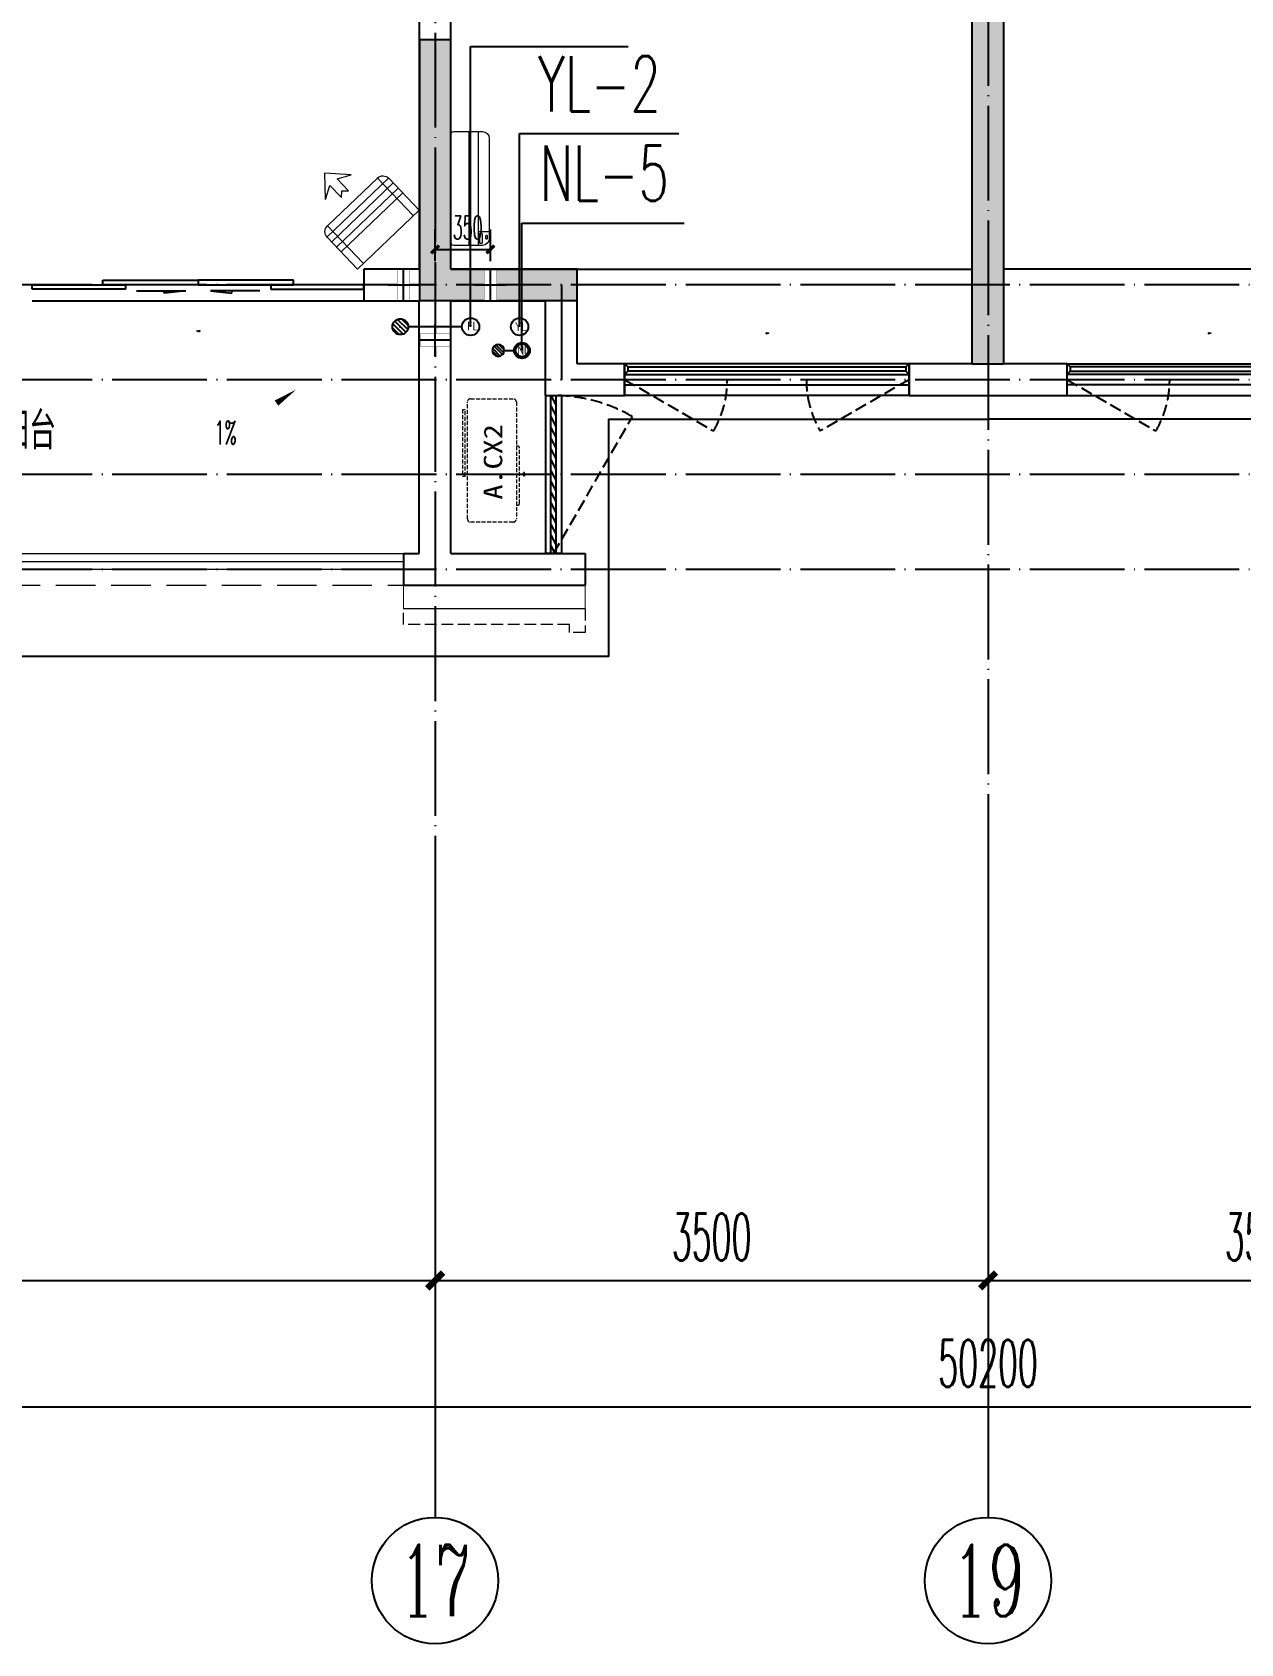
# Model space of a CAD drawing. Extents: x 27938 to 1507990, y 110129 to 923079.
# Drawn here: x 846867 to 854517, y 511440 to 521639 of the extents above; entities that cross this region are included whole.
import ezdxf
from ezdxf.enums import TextEntityAlignment as Align

# ---------------------------------------------------------------- set-up
doc = ezdxf.new("R2010")
doc.units = 0
doc.header["$LTSCALE"] = 1000
doc.header["$MEASUREMENT"] = 0
doc.linetypes.add('DASH', pattern=[0.35, 0.25, -0.1])
doc.linetypes.add('DOTE', pattern=[2.42, 2, -0.2, 0.02, -0.2])
for name, color, linetype in [('3-栏杆1', 135, 'Continuous'), ('3.5方案汇报，与郭总、侯月琴确定户型_t8$0$2020.03.04 -1安徽标准化洋房户型(UA）_t8_t8$0$看线', 154, 'Continuous'), ('AXIS', 3, 'Continuous'), ('AXIS_TEXT', 7, 'Continuous'), ('COLUMN', 9, 'Continuous'), ('DIM_凝结', 150, 'Continuous'), ('DIM_废水', 31, 'Continuous'), ('DIM_雨水', 4, 'Continuous'), ('DOTE', 1, 'Continuous'), ('EQUIP_地漏', 7, 'Continuous'), ('LVTRY', 6, 'Continuous'), ('PUB_HATCH', 8, 'Continuous'), ('PUB_TEXT', 4, 'Continuous'), ('VPIPE-凝结', 150, 'N'), ('VPIPE-废水', 31, 'Continuous'), ('VPIPE-雨水', 4, 'Y'), ('WALL', 9, 'Continuous'), ('WINDOW', 4, 'Continuous'), ('WINDOW_TEXT', 7, 'Continuous'), ('保温', 6, 'Continuous'), ('机电标识类', 1, 'Continuous'), ('看线', 251, 'Continuous')]:
    doc.layers.add(name, color=color, linetype=linetype)
for name, color, linetype, lineweight in [('平面-排水沟', 86, 'Continuous', 15), ('平面-栏杆', 135, 'Continuous', 15), ('平面-看线', 45, 'Continuous', 15), ('平面-空调室内机', 176, 'Continuous', 9), ('平面-空调预留孔', 173, 'Continuous', 15), ('空调', 76, 'Continuous', 13)]:
    doc.layers.add(name, color=color, linetype=linetype, lineweight=lineweight)
doc.styles.add('_TCH_AXIS', font='COMPLEX', dxfattribs={"bigfont": 'GBCBIG'})
doc.styles.add('_TCH_DIM', font='SIMPLEX.shx', dxfattribs={"width": 0.7, "bigfont": 'GBCBIG.shx'})
doc.styles.add('_TCH_DIM_T3', font='SIMPLEX.shx', dxfattribs={"width": 0.494118, "bigfont": 'GBCBIG.shx'})
doc.styles.add('_TCH_WINDOW', font='SIMPLEX.shx', dxfattribs={"width": 0.7, "height": 3.5, "bigfont": 'GBCBIG.shx'})
doc.styles.add('_TWT_SERIAL', font='SIMPLEX', dxfattribs={"width": 0.8, "height": 3.5, "bigfont": 'HZTXT'})
doc.styles.add('COMPLEX', font='COMPLEX')
doc.styles.get("Standard").update_dxf_attribs({"font": 'gbenor.shx', "bigfont": 'gbcbig.shx'})
doc.styles.add('黑体', font='simhei.ttf')
doc.linetypes.add('N', pattern='A,3,-0.2,["N",Standard,S=0.25,R=0,X=-0.1,Y=-0.115],-0.2', length=3.4)
doc.linetypes.add('Y', pattern='A,3,-0.2,["Y",Standard,S=0.25,R=0,X=-0.1,Y=-0.115],-0.2', length=3.4)
doc.dimstyles.new('_TCH_ARCH&&100', dxfattribs={"dimtxt": 297.5, "dimasz": 100, "dimexe": 250, "dimexo": 300, "dimgap": 126.25, "dimtad": 1, "dimdec": 0, "dimzin": 0, "dimdsep": 46, "dimtxsty": '_TCH_DIM_T3', "dimblk": 'ARCHTICK', "dimcen": 0.09, "dimclrt": 4, "dimazin": 2, "dimtfac": 1, "dimtdec": 0, "dimtix": 1, "dimtmove": 2, "dimatfit": 3, "dimfxl": 100, "dimtolj": 1, "dimtzin": 0, "dimarcsym": 0})
doc.dimstyles.new('_TCH_ARCH&&50', dxfattribs={"dimtxt": 148.75, "dimasz": 50, "dimexe": 125, "dimexo": 150, "dimgap": 63.125, "dimtad": 1, "dimdec": 0, "dimzin": 0, "dimdsep": 46, "dimtxsty": '_TCH_DIM_T3', "dimblk": 'ARCHTICK', "dimcen": 0.09, "dimclrt": 4, "dimazin": 2, "dimtfac": 1, "dimtdec": 0, "dimtix": 1, "dimtmove": 2, "dimatfit": 3, "dimfxl": 100, "dimtolj": 1, "dimtzin": 0, "dimarcsym": 0})
pattern_1 = [(45, (-445516.58, -596748.81), (0, 47.4157523), [100.584, -33.528]), (135, (-445492.87, -596725.102), (3e-15, 47.4157523), [100.584, -33.528])]

# ---------------------------------------------------------------- blocks, each defined once
blk = doc.blocks.new('GDGDGDSDA')
at = {"layer": 'DOTE', "color": 0, "linetype": 'DOTE', "ltscale": 0.3}
for p, q in [((444335, 376108), (444335, 359558)), ((440835, 367858), (440835, 359558)), ((471335, 363358), (417335, 363358)), ((441635, 363358), (441635, 362758)), ((471335, 362758), (417335, 362758)), ((471335, 362158), (417335, 362158)), ((471335, 361558), (417335, 361558))]:
    blk.add_line(p, q, dxfattribs=at)
blk = doc.blocks.new('GFDGFSDFGD')
at = {"layer": 'PUB_HATCH'}
blk.add_hatch(color=0, dxfattribs=at).paths.add_polyline_path([(443017, 365524), (443017, 365724), (442217, 365724), (442217, 367174), (442017, 367174), (442017, 365524)])
at = {"layer": 'COLUMN', "color": 0}
for p, q in [((442217, 367174), (442017, 367174)), ((442017, 367174), (442017, 365524)), ((442217, 365724), (442217, 367174)), ((443017, 365724), (442217, 365724)), ((443017, 365524), (443017, 365724)), ((442017, 365524), (443017, 365524))]:
    blk.add_line(p, q, dxfattribs=at)
blk = doc.blocks.new('dongkong')
blk.add_wipeout([(-603756, 210771), (-603756, 210571), (-603836, 210571), (-603836, 210771)])
at = {"layer": '机电标识类', "color": 250, "linetype": 'DASH', "ltscale": 400}
for p, q in [((-603796, 210771), (-603796, 210571)), ((-603896, 210671), (-603696, 210671))]:
    blk.add_line(p, q, dxfattribs=at)
at = {"layer": '空调', "color": 6, "linetype": 'DASH', "const_width": 2}
blk.add_lwpolyline([(-603756, 210771), (-603756, 210571), (-603836, 210571), (-603836, 210771)], close=True, dxfattribs=at)
blk = doc.blocks.new('A$C001338C2')
for p, q in [((845, 304), (55, 304)), ((109, 215), (109, 304)), ((0, 249), (0, 22)), ((900, 22), (900, 249)), ((22, 0), (878, 0))]:
    blk.add_line(p, q)
at = {"lineweight": 5}
for p, q in [((900, 215), (0, 215)), ((900, 143), (0, 143))]:
    blk.add_line(p, q, dxfattribs=at)
for points in [[(73, 275), (57, 275, -0.414214), (51, 281), (51, 283, -0.414214), (57, 289), (73, 289, -0.414214), (79, 283), (79, 281, -0.414214)], [(89, 226), (22, 226, -0.414214), (17, 232), (17, 243, -0.414214), (22, 249), (89, 249, -0.414214), (95, 243), (95, 232, -0.414214)]]:
    blk.add_lwpolyline(points, format="xyb", close=True)
for centre, radius, start, end in [((55, 249), 55, 90, 180), ((845, 249), 55, 360, 90), ((22, 22), 22, 180, 270), ((878, 22), 22, 270, 360)]:
    blk.add_arc(centre, radius, start, end)
blk = doc.blocks.new('$lvtry$00000171')
at = {"color": 0}
for p, q in [((-74, 11), (-11, 74)), ((-70, -27), (27, 70)), ((-53, -53), (53, 53)), ((-27, -70), (70, 27)), ((11, -74), (74, -11))]:
    blk.add_line(p, q, dxfattribs=at)
blk.add_circle((0, 0), 75, dxfattribs=at)
blk.add_point((0, 0), dxfattribs=at)
blk = doc.blocks.new('$TwtSys$00000141')
at = {"color": 1}
for p, q in [((-47, 4), (-5, 46)), ((-47, 4), (-5, 46)), ((-44, -18), (18, 44)), ((-44, -18), (18, 44)), ((-33, -33), (33, 33)), ((-33, -33), (33, 33)), ((-16, -44), (44, 16)), ((-16, -44), (44, 16)), ((6, -46), (46, -6)), ((6, -46), (46, -6))]:
    blk.add_line(p, q, dxfattribs=at)
blk.add_circle((0, 0), 47, dxfattribs=at)
blk.add_circle((0, 0), 47, dxfattribs=at)
blk = doc.blocks.new('A$C718F517F')
at = {"layer": '保温', "linetype": 'ByBlock', "ltscale": 10}
h = blk.add_hatch(dxfattribs=at)
h.set_pattern_fill('AR-HBONE', color=251, scale=55)
h.set_pattern_definition(pattern_1)
edge = h.paths.add_edge_path()
edge.add_line((200, 5100), (200, 7700))
edge.add_line((200, 7700), (0, 7700))
edge.add_line((0, 7700), (0, 5100))
edge.add_line((0, 5100), (200, 5100))
h = blk.add_hatch(dxfattribs=at)
h.set_pattern_fill('AR-HBONE', color=251, scale=55)
h.set_pattern_definition(pattern_1)
edge = h.paths.add_edge_path()
edge.add_line((900, 4900), (900, 5100))
edge.add_line((900, 5100), (-700, 5100))
edge.add_line((-700, 5100), (-700, 4900))
edge.add_line((-700, 4900), (900, 4900))
at = {"layer": '保温', "linetype": 'Continuous', "ltscale": 10}
h = blk.add_hatch(dxfattribs=at)
h.set_pattern_fill('HEX', color=251, scale=10, angle=90, style=0)
h.set_pattern_definition([(90, (-503782.47, -516048.461), (-16.49778, 1e-15), [9.525, -19.05]), (210, (-503782.47, -516048.461), (8.24889, -14.2874966), [9.525, -19.05]), (150, (-503782.47, -516038.936), (-8.24889, -14.2874966), [9.525, -19.05])])
h.paths.add_polyline_path([(0, 0), (200, 0), (200, 4900), (0, 4900)])
at = {"layer": '保温', "color": 251, "linetype": 'ByBlock', "ltscale": 10}
for p, q in [((0, 7700), (200, 7700)), ((0, 4900), (200, 4900)), ((0, 0), (200, 0))]:
    blk.add_line(p, q, dxfattribs=at)
blk = doc.blocks.new('ferre')
at = {"layer": '平面-空调预留孔', "linetype": 'DASH', "ltscale": 0.1}
for p, q in [((93393, 115403), (93393, 115393)), ((93403, 115383), (93756, 115383)), ((93766, 115393), (93766, 115403))]:
    blk.add_line(p, q, dxfattribs=at)
blk.add_lwpolyline([(94046, 115403), (93306, 115403, -0.414214), (93286, 115423), (93286, 115693, -0.414214), (93306, 115713), (94046, 115713, -0.414214), (94066, 115693), (94066, 115423, -0.414214)], format="xyb", close=True, dxfattribs=at)
blk.add_lwpolyline([(93997, 115743), (93577, 115743), (93577, 115727), (93997, 115727)], close=True, dxfattribs=at)
for centre, start, end in [((93403, 115393), 180, 270), ((93756, 115393), 270, 0)]:
    blk.add_arc(centre, 10, start, end, dxfattribs=at)
at = {"layer": '平面-空调预留孔', "color": 251, "linetype": 'DASH', "ltscale": 0.1, "true_color": 0x636466, "style": '黑体', "width": 1.2}
blk.add_text('A.CX2', height=117, dxfattribs=at).set_placement((93428, 115492))
blk = doc.blocks.new('fergve')
at = {"layer": '平面-空调预留孔', "linetype": 'DASH', "ltscale": 0.1}
blk.add_blockref('ferre', (25670, -60416), dxfattribs=at)
blk = doc.blocks.new('dasdasf1sa2f31as32f')
for p, q in [((-116, 586), (43, 640)), ((83, 477), (43, 640)), ((-270, 524), (-428, 237)), ((-270, 524), (114, 314)), ((-23, 586), (-116, 586)), ((-23, 586), (-73, 493)), ((32, 555), (-18, 463)), ((83, 477), (32, 555)), ((-473, 260), (-339, 504)), ((93, 169), (-381, 428)), ((115, 208), (-359, 468)), ((135, 245), (-339, 505)), ((-31, 504), (-73, 493)), ((-18, 463), (-31, 504)), ((72, 132), (-401, 392)), ((114, 314), (-44, 26)), ((0, 0), (-473, 260)), ((134, 244), (0, 0))]:
    blk.add_line(p, q)
for centre, start, end in [((-294, 479), 61.2593, 151.2593), ((89, 269), 331.2593, 61.2593)]:
    blk.add_arc(centre, 51.3, start, end)
blk = doc.blocks.new('GDGDRGDGDRGDR')
at = {"layer": '平面-空调室内机', "ltscale": 0.3, "xscale": -1, "rotation": 270}
blk.add_blockref('dongkong', (231446, 1046278), dxfattribs=at)
at = {"layer": '平面-空调预留孔', "xscale": -1, "rotation": 15.00000000331026}
blk.add_blockref('dasdasf1sa2f31as32f', (441626, 442932), dxfattribs=at)
at = {"layer": '平面-空调预留孔', "rotation": 90}
blk.add_blockref('fergve', (497618, 322375), dxfattribs=at)
at = {"layer": '平面-空调室内机', "ltscale": 0.3, "xscale": -1, "rotation": 180}
blk.add_blockref('dongkong', (1045713, 653503), dxfattribs=at)
blk = doc.blocks.new('_ArchTick')
at = {"color": 0, "linetype": 'ByBlock', "const_width": 0.4}
blk.add_lwpolyline([(-0.5, -0.5), (0.5, 0.5)], dxfattribs=at)
blk = doc.blocks.new('*D773')
at = {"layer": 'Defpoints', "color": 0}
for p in [(849767, 520265), (849417, 520041), (849767, 520041)]:
    blk.add_point(p, dxfattribs=at)
at = {"layer": '平面-空调预留孔', "color": 0, "lineweight": -2}
for p, q in [((849417, 520191), (849417, 520390)), ((849767, 520191), (849767, 520390)), ((849417, 520265), (849767, 520265))]:
    blk.add_line(p, q, dxfattribs=at)
at = {"layer": '平面-空调预留孔', "color": 0, "lineweight": -2, "xscale": 50, "yscale": 50, "zscale": 50, "rotation": 180}
blk.add_blockref('_ArchTick', (849417, 520265), dxfattribs=at)
at = {"layer": '平面-空调预留孔', "color": 0, "lineweight": -2, "xscale": 50, "yscale": 50, "zscale": 50}
blk.add_blockref('_ArchTick', (849767, 520265), dxfattribs=at)
at = {"layer": '平面-空调预留孔', "color": 4, "insert": (849623, 520403), "char_height": 148.8, "attachment_point": 5, "style": '_TCH_DIM_T3'}
blk.add_mtext('\\A1;350', dxfattribs=at)
blk = doc.blocks.new('*D806')
at = {"layer": 'AXIS', "color": 0, "lineweight": -2}
for p, q in [((852917, 515940), (852917, 513490)), ((856417, 515940), (856417, 513490)), ((852917, 513740), (856417, 513740))]:
    blk.add_line(p, q, dxfattribs=at)
at = {"layer": 'Defpoints', "color": 0}
for p in [(852917, 516240), (856417, 516240), (856417, 513740)]:
    blk.add_point(p, dxfattribs=at)
at = {"layer": 'AXIS', "color": 0, "lineweight": -2, "xscale": 100, "yscale": 100, "zscale": 100, "rotation": 180}
blk.add_blockref('_ArchTick', (852917, 513740), dxfattribs=at)
at = {"layer": 'AXIS', "color": 0, "lineweight": -2, "xscale": 100, "yscale": 100, "zscale": 100}
blk.add_blockref('_ArchTick', (856417, 513740), dxfattribs=at)
at = {"layer": 'AXIS', "color": 4, "insert": (854667, 514015), "char_height": 297.5, "attachment_point": 5, "style": '_TCH_DIM_T3'}
blk.add_mtext('\\A1;3500', dxfattribs=at)
blk = doc.blocks.new('*D812')
at = {"layer": 'AXIS', "color": 0, "lineweight": -2}
for p, q in [((843617, 515940), (843617, 513490)), ((849417, 515940), (849417, 513490)), ((843617, 513740), (849417, 513740))]:
    blk.add_line(p, q, dxfattribs=at)
at = {"layer": 'Defpoints', "color": 0}
for p in [(843617, 516240), (849417, 516240), (849417, 513740)]:
    blk.add_point(p, dxfattribs=at)
at = {"layer": 'AXIS', "color": 0, "lineweight": -2, "xscale": 100, "yscale": 100, "zscale": 100, "rotation": 180}
blk.add_blockref('_ArchTick', (843617, 513740), dxfattribs=at)
at = {"layer": 'AXIS', "color": 0, "lineweight": -2, "xscale": 100, "yscale": 100, "zscale": 100}
blk.add_blockref('_ArchTick', (849417, 513740), dxfattribs=at)
at = {"layer": 'AXIS', "color": 4, "insert": (846517, 514015), "char_height": 297.5, "attachment_point": 5, "style": '_TCH_DIM_T3'}
blk.add_mtext('\\A1;5800', dxfattribs=at)
blk = doc.blocks.new('*D813')
at = {"layer": 'AXIS', "color": 0, "lineweight": -2}
for p, q in [((849417, 515940), (849417, 513490)), ((852917, 515940), (852917, 513490)), ((849417, 513740), (852917, 513740))]:
    blk.add_line(p, q, dxfattribs=at)
at = {"layer": 'Defpoints', "color": 0}
for p in [(849417, 516240), (852917, 516240), (852917, 513740)]:
    blk.add_point(p, dxfattribs=at)
at = {"layer": 'AXIS', "color": 0, "lineweight": -2, "xscale": 100, "yscale": 100, "zscale": 100, "rotation": 180}
blk.add_blockref('_ArchTick', (849417, 513740), dxfattribs=at)
at = {"layer": 'AXIS', "color": 0, "lineweight": -2, "xscale": 100, "yscale": 100, "zscale": 100}
blk.add_blockref('_ArchTick', (852917, 513740), dxfattribs=at)
at = {"layer": 'AXIS', "color": 4, "insert": (851167, 514015), "char_height": 297.5, "attachment_point": 5, "style": '_TCH_DIM_T3'}
blk.add_mtext('\\A1;3500', dxfattribs=at)
blk = doc.blocks.new('*D814')
at = {"layer": 'AXIS', "color": 0, "lineweight": -2}
for p, q in [((827817, 515940), (827817, 512690)), ((878017, 515940), (878017, 512690)), ((827817, 512940), (878017, 512940))]:
    blk.add_line(p, q, dxfattribs=at)
at = {"layer": 'Defpoints', "color": 0}
for p in [(827817, 516240), (878017, 516240), (878017, 512940)]:
    blk.add_point(p, dxfattribs=at)
at = {"layer": 'AXIS', "color": 0, "lineweight": -2, "xscale": 100, "yscale": 100, "zscale": 100, "rotation": 180}
blk.add_blockref('_ArchTick', (827817, 512940), dxfattribs=at)
at = {"layer": 'AXIS', "color": 0, "lineweight": -2, "xscale": 100, "yscale": 100, "zscale": 100}
blk.add_blockref('_ArchTick', (878017, 512940), dxfattribs=at)
at = {"layer": 'AXIS', "color": 4, "insert": (852917, 513215), "char_height": 297.5, "attachment_point": 5, "style": '_TCH_DIM_T3'}
blk.add_mtext('\\A1;50200', dxfattribs=at)
blk = doc.blocks.new('_AXISO')
at = {"color": 0}
blk.add_circle((0, 0), 0.5, dxfattribs=at)
at = {"layer": 'AXIS_TEXT', "color": 0, "style": 'COMPLEX', "width": 1.041667}
blk.add_attdef('A', text='', height=0.56, dxfattribs=at).set_placement((-0.25, -0.28), (0.25, -0.28), align=Align.FIT)
blk = doc.blocks.new('$DorLib2D$00000138')
at = {"color": 0, "linetype": 'Continuous'}
for p, q in [((-0.2875, 0), (-0.2875, 0.1538)), ((-0.2875, 0.1538), (0, 0.1538)), ((0, 0.1538), (0, 0)), ((0.2875, 0.1538), (0, 0.1538)), ((0.2875, 0), (0.2875, 0.1538)), ((-0.5, -0.1399), (-0.5, 0)), ((-0.5, 0), (-0.2188, 0)), ((0, 0), (-0.2875, 0)), ((-0.2188, 0), (-0.2188, -0.1399)), ((0, 0), (0.2875, 0)), ((0.2188, 0), (0.2188, -0.1399)), ((0.5, 0), (0.2188, 0)), ((0.5, 0), (0.5, -0.1946)), ((0.5, -0.1399), (0.5, 0)), ((-0.2188, -0.1399), (-0.5, -0.1399)), ((0.2188, -0.1399), (0.5, -0.1399)), ((-0.1857, -0.186), (-0.037, -0.186)), ((-0.037, -0.186), (-0.1019, -0.2583)), ((-0.1019, -0.2583), (-0.1019, -0.186)), ((0.1857, -0.186), (0.037, -0.186)), ((0.037, -0.186), (0.1019, -0.2583)), ((0.1019, -0.2583), (0.1019, -0.186))]:
    blk.add_line(p, q, dxfattribs=at)
blk = doc.blocks.new('$WINLIB2D$00000001')
at = {"color": 0}
for points in [[(-0.5, 0.5), (-0.5, -0.5)], [(-0.5, 0.5), (0.5, 0.5)], [(0.5, -0.5), (0.5, 0.5)], [(0.5, 0.1667), (-0.5, 0.1667)], [(0.5, -0.1667), (-0.5, -0.1667)], [(-0.5, -0.5), (0.5, -0.5)]]:
    blk.add_lwpolyline(points, dxfattribs=at)
blk = doc.blocks.new('$WINLIB2D$00000039')
at = {"color": 0}
for points in [[(-0.5, 0.5), (-0.5, -0.5)], [(0.5, 0.5), (-0.5, 0.5)], [(0.5, -0.5), (0.5, 0.5)], [(-0.5, 0.167), (0.5, 0.167)], [(-0.384, -0.167), (-0.448, 0.167)], [(-0.316, -0.167), (-0.38, 0.167)], [(-0.248, -0.167), (-0.312, 0.167)], [(-0.18, -0.167), (-0.244, 0.167)], [(-0.112, -0.167), (-0.176, 0.167)], [(-0.044, -0.167), (-0.108, 0.167)], [(0.024, -0.167), (-0.04, 0.167)], [(0.092, -0.167), (0.028, 0.167)], [(0.16, -0.167), (0.096, 0.167)], [(0.228, -0.167), (0.164, 0.167)], [(0.296, -0.167), (0.232, 0.167)], [(0.364, -0.167), (0.3, 0.167)], [(0.432, -0.167), (0.368, 0.167)], [(0.5, -0.167), (0.436, 0.167)], [(-0.452, -0.167), (-0.5, 0.084)], [(-0.5, -0.167), (0.5, -0.167)], [(0.5, -0.5), (-0.5, -0.5)]]:
    blk.add_lwpolyline(points, dxfattribs=at)

msp = doc.modelspace()

# ---------------------------------------------------------------- linework, layer by layer
at = {"color": 8, "const_width": 8}
msp.add_lwpolyline([(850366.6, 518140.4), (850366.6, 517990.4), (849216.6, 517990.4), (849216.6, 518140.4)], dxfattribs=at)
at = {"layer": '3-栏杆1', "color": 8}
for p, q in [((850636.8, 519522.7), (850616.6, 519540.4)), ((850616.6, 519540.4), (850636.8, 519522.7)), ((852396.3, 519522.7), (852416.6, 519540.4)), ((852416.6, 519540.4), (852396.3, 519522.7)), ((853436.8, 519522.7), (853416.6, 519540.4)), ((853416.6, 519540.4), (853436.8, 519522.7)), ((850636.8, 519493.4), (850616.6, 519473.5)), ((850616.6, 519473.5), (850636.8, 519493.4)), ((850636.8, 519522.7), (850636.8, 519493.4)), ((850636.8, 519522.6), (852396.3, 519522.6)), ((852396.3, 519493.4), (850636.8, 519493.3)), ((852396.3, 519522.7), (852396.3, 519493.4)), ((852416.6, 519473.5), (852396.3, 519493.4)), ((853416.6, 519473.5), (853436.8, 519493.4)), ((853436.8, 519522.7), (853436.8, 519493.4)), ((855196.3, 519522.6), (853436.8, 519522.6)), ((853436.8, 519493.4), (855196.3, 519493.3))]:
    msp.add_line(p, q, dxfattribs=at)
at = {"layer": '3.5方案汇报，与郭总、侯月琴确定户型_t8$0$2020.03.04 -1安徽标准化洋房户型(UA）_t8_t8$0$看线', "color": 8, "ltscale": 10}
for p, q in [((850316.6, 520140.4), (852816.6, 520140.4)), ((855516.6, 520140.4), (853016.6, 520140.4))]:
    msp.add_line(p, q, dxfattribs=at)
at = {"layer": 'AXIS', "color": 8}
for p, q in [((849416.6, 516240.4), (849416.6, 512240.4)), ((852916.6, 516240.4), (852916.6, 512240.4))]:
    msp.add_line(p, q, dxfattribs=at)
at = {"layer": 'DIM_废水'}
msp.add_line((849641.6, 521548), (850638.9, 521548), dxfattribs=at)
at = {"layer": 'DIM_雨水'}
msp.add_line((849951.6, 520998), (850958.5, 520998), dxfattribs=at)
at = {"layer": 'VPIPE-凝结', "color": 8, "ltscale": 0.1}
msp.add_line((849586.6, 519775.4), (849246.6, 519775.4), dxfattribs=at)
msp.add_lwpolyline([(849854.2, 519625.4), (849926.6, 519625.4)], dxfattribs=at)
at = {"layer": 'VPIPE-凝结', "color": 8}
msp.add_circle((849966.6, 519625.4), 40, dxfattribs=at)
at = {"layer": 'VPIPE-废水', "color": 8}
msp.add_circle((849641.6, 519775.4), 55, dxfattribs=at)
at = {"layer": 'VPIPE-雨水', "color": 8}
msp.add_circle((849951.6, 519775.4), 55, dxfattribs=at)
at = {"layer": 'WALL', "color": 8}
for p, q in [((849216.6, 518140.4), (849416.6, 518140.4)), ((849416.6, 518140.4), (850366.6, 518140.4))]:
    msp.add_line(p, q, dxfattribs=at)
at = {"layer": 'WINDOW', "color": 8, "linetype": 'DASH', "ltscale": 0.3}
for points in [[(850616.6, 519440.4), (851179.7, 519115.8, 0.1314846), (851266.6, 519440.4)], [(852416.6, 519440.4), (851853.4, 519115.8, -0.1314846), (851766.6, 519440.4)], [(853416.6, 519440.4), (853979.7, 519115.8, 0.1314846), (854066.6, 519440.4)], [(850166.6, 518340.4), (850666.6, 519206.5, 0.1316525), (850166.6, 519340.4)]]:
    msp.add_lwpolyline(points, format="xyb", dxfattribs=at)
at = {"layer": '平面-栏杆', "color": 8}
for points in [[(844566.6, 518290.4), (849216.6, 518290.4)], [(844566.6, 518240.4), (849216.6, 518240.4)]]:
    msp.add_lwpolyline(points, dxfattribs=at)
at = {"layer": '平面-看线', "color": 8}
msp.add_lwpolyline([(844566.6, 518340.4), (849216.6, 518340.4)], dxfattribs=at)
at = {"layer": '平面-看线', "color": 8, "linetype": 'DASH'}
msp.add_lwpolyline([(844566.6, 518140.4), (849216.6, 518140.4)], dxfattribs=at)
at = {"layer": '平面-看线', "color": 8, "linetype": 'DASH', "ltscale": 0.3}
msp.add_lwpolyline([(850366.6, 517990.4), (850366.6, 517840.4), (850266.6, 517840.4), (850266.6, 517890.4), (849216.6, 517890.4), (849216.6, 517990.4)], dxfattribs=at)
at = {"layer": '看线', "color": 8}
for points in [[(830316.6, 519340.4), (830316.6, 517690.4), (850516.6, 517690.4), (850516.6, 519190.4), (852916.6, 519190.4)], [(875516.6, 519340.4), (875516.6, 517690.4), (855316.6, 517690.4), (855316.6, 519190.4), (852916.6, 519190.4)]]:
    msp.add_lwpolyline(points, dxfattribs=at)

# ---------------------------------------------------------------- block references
at = {"color": 8}
for name, p in [('GFDGFSDFGD', (407300, 154416.7)), ('A$C718F517F', (852816.6, 519540.4))]:
    msp.add_blockref(name, p, dxfattribs=at)
at = {"layer": 'AXIS', "color": 8}
ref = msp.add_blockref('_AXISO', (849416.6, 511840.4), dxfattribs=dict(at, xscale=800, yscale=800, zscale=800))
ref.add_attrib('A', '17', dxfattribs={"layer": 'AXIS_TEXT', "color": 8, "ltscale": 0.5, "height": 452.55, "style": '_TCH_AXIS', "width": 0.724138}).set_placement((849190.3, 511614.1), (849642.8, 511614.1), align=Align.FIT)
ref = msp.add_blockref('_AXISO', (852916.6, 511840.4), dxfattribs=dict(at, xscale=800, yscale=800, zscale=800))
ref.add_attrib('A', '19', dxfattribs={"layer": 'AXIS_TEXT', "color": 8, "ltscale": 0.5, "height": 452.55, "style": '_TCH_AXIS', "width": 0.724138}).set_placement((852690.3, 511614.1), (853142.8, 511614.1), align=Align.FIT)
at = {"layer": 'DOTE', "color": 169}
msp.add_blockref('GDGDGDSDA', (408581.8, 156682.1), dxfattribs=at)
at = {"layer": 'EQUIP_地漏', "color": 8, "xscale": 0.8, "yscale": -0.8, "zscale": 0.8, "rotation": 180}
msp.add_blockref('$TwtSys$00000141', (849816.6, 519625.4), dxfattribs=at)
at = {"layer": 'LVTRY', "color": 8, "xscale": 0.6666666667107825, "yscale": 0.6666666667107825, "rotation": 269.9999999939778}
msp.add_blockref('$lvtry$00000171', (849196.6, 519775.4), dxfattribs=at)
at = {"layer": '平面-空调预留孔', "color": 8, "xscale": -0.800000000046565, "yscale": 0.800000000046565, "zscale": 0.800000000046565, "rotation": 269.9999997665698}
msp.add_blockref('A$C001338C2', (849516.7, 520290.4), dxfattribs=at)

# ---------------------------------------------------------------- texts
at = {"layer": 'DIM_雨水', "color": 7, "style": '_TWT_SERIAL', "width": 0.64}
msp.add_text('YL-2', height=350, dxfattribs=at).set_placement((850067.1, 521138))

# ---------------------------------------------------------------- dimensions: what is measured, and where the dimension line sits
at = {"layer": 'AXIS', "color": 8}
for p1, p2, distance, picture, middle in [((827816.6, 516240.4), (878016.6, 516240.4), -3300, '*D814', (852916.6, 513215.4)), ((843616.6, 516240.4), (849416.6, 516240.4), -2500, '*D812', (846516.6, 514015.4)), ((849416.6, 516240.4), (852916.6, 516240.4), -2500, '*D813', (851166.6, 514015.4)), ((852916.6, 516240.4), (856416.6, 516240.4), -2500, '*D806', (854666.6, 514015.4))]:
    dim = msp.add_aligned_dim(p1=p1, p2=p2, distance=distance, dimstyle='_TCH_ARCH&&100', dxfattribs=at)
    dim.commit()
    dim.dimension.update_dxf_attribs({"geometry": picture, "text_midpoint": middle})

# ---------------------------------------------------------------- next in the draw order: block references
at = {"layer": '平面-空调室内机', "color": 8, "ltscale": 0.3, "rotation": 180}
msp.add_blockref('dongkong', (245970.6, 730711.3), dxfattribs=at)

# ---------------------------------------------------------------- next in the draw order: block references
at = {"layer": '平面-空调室内机', "color": 8, "ltscale": 0.3, "xscale": -1, "rotation": 180}
msp.add_blockref('dongkong', (1453562.7, 730711.3), dxfattribs=at)

# ---------------------------------------------------------------- next in the draw order: block references
at = {"color": 8}
msp.add_blockref('GDGDRGDGDRGDR', (407300, 77208.4), dxfattribs=at)

# ---------------------------------------------------------------- next in the draw order: linework, layer by layer
at = {"layer": 'DIM_凝结'}
for p, q in [((849966.6, 519625.4), (849966.6, 520431.9)), ((849966.6, 520431.9), (850992.7, 520431.9))]:
    msp.add_line(p, q, dxfattribs=at)
at = {"layer": 'DIM_废水'}
msp.add_line((849641.6, 519775.4), (849641.6, 521548), dxfattribs=at)
at = {"layer": 'DIM_雨水'}
msp.add_line((849951.6, 519775.4), (849951.6, 520998), dxfattribs=at)
at = {"layer": 'VPIPE-凝结'}
msp.add_circle((849966.6, 519625.4), 50, dxfattribs=at)
at = {"layer": 'VPIPE-废水'}
msp.add_circle((849641.6, 519775.4), 55, dxfattribs=at)
at = {"layer": 'VPIPE-雨水'}
msp.add_circle((849951.6, 519775.4), 55, dxfattribs=at)
at = {"layer": 'WALL', "color": 8}
for p, q in [((852816.6, 519540.4), (852816.6, 524440.4)), ((853016.6, 519540.4), (853016.6, 524440.4)), ((849316.6, 523440.4), (849316.6, 520140.4)), ((849516.6, 520140.4), (849516.6, 523440.4)), ((849316.6, 520140.4), (848966.6, 520140.4)), ((848966.6, 520140.4), (848966.6, 519940.4)), ((849516.6, 520140.4), (850316.6, 520140.4)), ((850316.6, 519540.4), (850316.6, 520140.4)), ((848966.6, 519940.4), (849316.6, 519940.4)), ((849316.6, 518340.4), (849316.6, 519940.4)), ((849516.6, 519940.4), (850116.6, 519940.4)), ((849516.6, 518340.4), (849516.6, 519940.4)), ((850116.6, 519340.4), (850116.6, 519940.4)), ((850616.6, 519540.4), (850316.6, 519540.4)), ((850616.6, 519340.4), (850616.6, 519540.4)), ((852816.6, 519540.4), (852416.6, 519540.4)), ((852416.6, 519540.4), (852416.6, 519340.4)), ((853416.6, 519540.4), (853016.6, 519540.4)), ((853416.6, 519340.4), (853416.6, 519540.4)), ((850116.6, 519340.4), (850616.6, 519340.4)), ((852416.6, 519340.4), (852916.6, 519340.4)), ((852916.6, 519340.4), (853416.6, 519340.4)), ((849216.6, 518340.4), (849316.6, 518340.4)), ((849216.6, 518340.4), (849216.6, 518140.4)), ((849516.6, 518340.4), (850366.6, 518340.4)), ((850366.6, 518340.4), (850366.6, 518140.4))]:
    msp.add_line(p, q, dxfattribs=at)
at = {"layer": 'WINDOW', "color": 8}
msp.add_line((846866.6, 519940.4), (848966.6, 519940.4), dxfattribs=at)
at = {"layer": '平面-排水沟', "color": 8}
msp.add_lwpolyline([(848181.3, 519133.4, 0, 0, 0), (848536.4, 519377.1, 0, 40, 0), (848412.7, 519292.2, 0, 0, 0)], format="xyseb", dxfattribs=at)

# ---------------------------------------------------------------- next in the draw order: block references
at = {"layer": 'WINDOW', "color": 8}
ref = msp.add_blockref('$DorLib2D$00000138', (847916.6, 520040.4), dxfattribs=dict(at, xscale=2100, yscale=200, zscale=2100, rotation=1.055716874123975e-09))
ref.add_attrib('A', 'TLM2123', (847907.5, 519745), dxfattribs={"layer": 'WINDOW_TEXT', "color": 8, "ltscale": 0.5, "height": 5.95, "rotation": 0, "style": '_TCH_WINDOW', "width": 0.494118})
ref = msp.add_blockref('$WINLIB2D$00000001', (851516.6, 519440.4), dxfattribs=dict(at, xscale=1800, yscale=200, zscale=1800, rotation=179.9999999950641))
ref.add_attrib('A', 'TC1817', (851509.2, 519730), dxfattribs={"layer": 'WINDOW_TEXT', "color": 8, "ltscale": 0.5, "height": 5.95, "rotation": 360, "style": '_TCH_WINDOW', "width": 0.494118})
ref = msp.add_blockref('$WINLIB2D$00000001', (854316.6, 519440.4), dxfattribs=dict(at, xscale=1800, yscale=-200, zscale=1800, rotation=4.935878894074151e-09))
ref.add_attrib('A', 'TC1817', (854309.2, 519730), dxfattribs={"layer": 'WINDOW_TEXT', "color": 8, "ltscale": 0.5, "height": 5.95, "rotation": 0, "style": '_TCH_WINDOW', "width": 0.494118})
ref = msp.add_blockref('$WINLIB2D$00000039', (850166.6, 518840.4), dxfattribs=dict(at, xscale=-1000, yscale=100, zscale=-1000, rotation=270))
ref.add_attrib('A', 'BYC1017a', (849983.1, 518830.2), dxfattribs={"layer": 'WINDOW_TEXT', "color": 8, "ltscale": 0.5, "height": 5.95, "rotation": 90, "style": '_TCH_WINDOW', "width": 0.494118})

# ---------------------------------------------------------------- next in the draw order: texts
at = {"layer": 'DIM_凝结', "color": 7, "style": '_TWT_SERIAL', "width": 0.64}
msp.add_text('NL-5', height=350, dxfattribs=at).set_placement((850080.1, 520571.9))
at = {"layer": 'PUB_TEXT', "color": 8}
for s, height, p in [('FL', 56, (849620.3, 519751.6)), ('YL', 56, (849921.2, 519747.4)), ('NL', 56, (849938.6, 519597.4)), ('阳台', 236.31, (846677.1, 518999.7))]:
    msp.add_text(s, height=height, dxfattribs=at).set_placement(p)
at = {"layer": '平面-排水沟', "color": 7, "style": '_TCH_DIM', "width": 0.494118}
msp.add_text('1%', height=148.75, dxfattribs=at).set_placement((848021, 519030.6))

# ---------------------------------------------------------------- next in the draw order: dimensions: what is measured, and where the dimension line sits
at = {"layer": '平面-空调预留孔', "color": 8}
dim = msp.add_linear_dim(base=(849766.8, 520265.3), p1=(849416.6, 520040.6), p2=(849766.8, 520040.6), angle=0, dimstyle='_TCH_ARCH&&50', dxfattribs=at)
dim.commit()
dim.dimension.update_dxf_attribs({"geometry": '*D773', "text_midpoint": (849623.2, 520402.8), "dimtype": 129})

doc.saveas('drawing.dxf')
